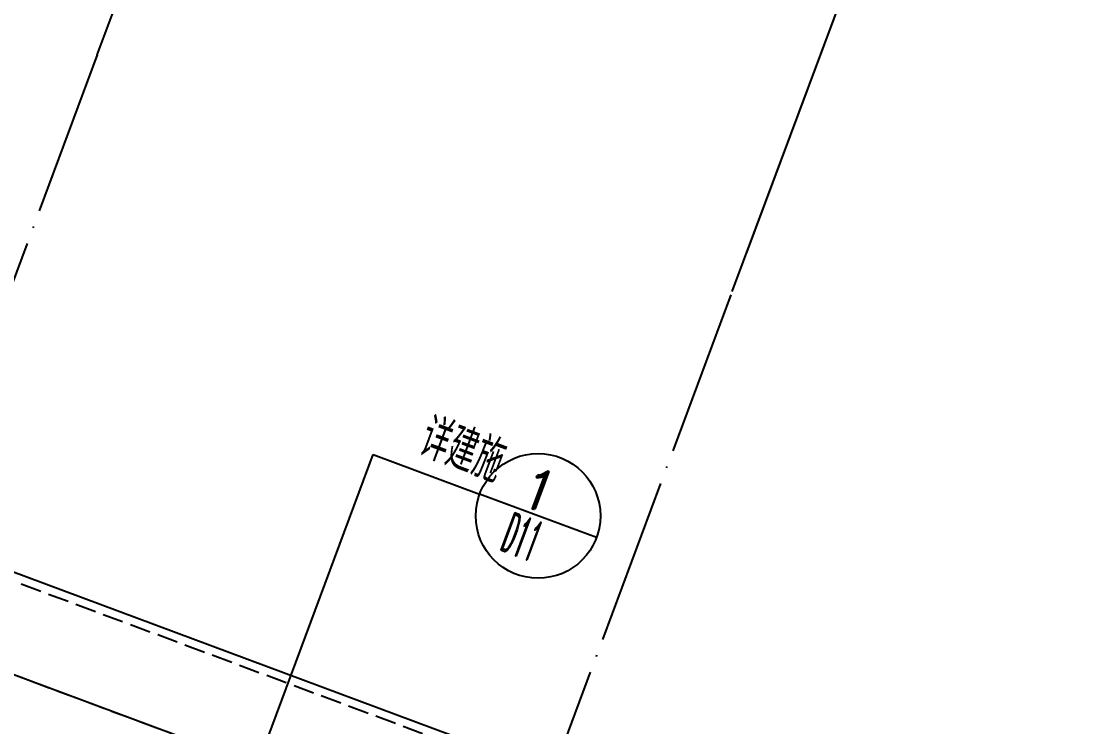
# Model space of a CAD drawing. Header units: millimetres. Extents: x 600121811 to 600690586, y 3472921280 to 3473279938.
# Drawn here: x 600457460 to 600470354, y 3473133552 to 3473142031 of the extents above; entities that cross this region are included whole.
import ezdxf
from ezdxf.enums import TextEntityAlignment as Align

# ---------------------------------------------------------------- set-up
doc = ezdxf.new("R2010")
doc.units = ezdxf.units.MM
doc.header["$LTSCALE"] = 1000
doc.linetypes.add('AX-MALL-GIRD-200$0$DOTE', pattern=[2.4200000000000004, 2, -0.2, 0.02, -0.2])
doc.linetypes.add('AX-MALL-WALL-GJ$0$DASH', pattern=[0.35, 0.25, -0.1])
doc.layers.get('0').update_dxf_attribs({"linetype": 'CONTINUOUS'})
for name, color, linetype in [('AX-MALL-DIM-PGJ$0$A-Anno-Note', 241, 'CONTINUOUS'), ('AX-MALL-DIM-PGJ$0$DIM_IDEN', 3, 'CONTINUOUS'), ('AX-MALL-GIRD-200$0$A-Grid', 222, 'AX-MALL-GIRD-200$0$DOTE'), ('AX-MALL-GIRD-200$0$A-Grid-Iden', 11, 'CONTINUOUS'), ('AX-MALL-GJ-200$0$A-Anno-Note', 241, 'CONTINUOUS'), ('AX-MALL-WALL-GJ$0$A-Detl-Patt', 8, 'CONTINUOUS'), ('AX-MALL-WALL-GJ$0$A-Detl-Thin', 131, 'CONTINUOUS'), ('AX-MALL-WALL-GJ$0$A-SEE', 254, 'CONTINUOUS')]:
    doc.layers.add(name, color=color, linetype=linetype)
doc.styles.add('AX-MALL-DIM-PGJ$0$_TCH_DIM', font='zy_en.shx', dxfattribs={"width": 0.7, "bigfont": 'zy_cn.shx'})
doc.styles.add('AX-MALL-DIM-PGJ$0$_TCH_LABEL', font='ROMAND.shx', dxfattribs={"width": 0.7, "height": 5, "bigfont": 'zy_cn.shx'})
doc.styles.add('AX-MALL-GIRD-200$0$_TCH_DIM_T3', font='zy_en.shx', dxfattribs={"width": 0.7, "bigfont": 'zy_cn.shx'})
doc.dimstyles.new('AX-MALL-GIRD-200$0$_TCH_ARCH&&200', dxfattribs={"dimtxt": 595, "dimasz": 300, "dimexe": 500, "dimexo": 500, "dimgap": 152.5, "dimtad": 1, "dimdec": 0, "dimzin": 0, "dimdsep": 46, "dimtxsty": 'AX-MALL-GIRD-200$0$_TCH_DIM_T3', "dimblk": 'AX-MALL-GIRD-200$0$_ArchTick', "dimcen": 0.09, "dimclrt": 7, "dimazin": 2, "dimtfac": 1, "dimtdec": 0, "dimtix": 1, "dimtmove": 2, "dimatfit": 3, "dimfxl": 500, "dimtolj": 1, "dimtzin": 0, "dimarcsym": 0})

# ---------------------------------------------------------------- blocks, each defined once
blk = doc.blocks.new('AX-MALL-GIRD-200$0$_ArchTick')
at = {"color": 0, "linetype": 'ByBlock', "const_width": 0.4}
blk.add_lwpolyline([(-0.5, -0.5), (0.5, 0.5)], dxfattribs=at)
blk = doc.blocks.new('*D143')
at = {"layer": 'AX-MALL-GIRD-200$0$A-Grid-Iden', "color": 0, "lineweight": -2, "transparency": 16777216}
for p, q in [((600458546.8008665, 3473142096.893285), (600460292.2650248, 3473146782.334019)), ((600460117.718609, 3473146313.789946), (600467754.9870056, 3473143468.683367)), ((600466184.0692631, 3473139251.786707), (600467929.5334214, 3473143937.227441))]:
    blk.add_line(p, q, dxfattribs=at)
at = {"layer": 'AX-MALL-GIRD-200$0$A-Grid-Iden', "color": 0, "lineweight": -2, "transparency": 16777216, "xscale": 300, "yscale": 300, "zscale": 300}
for p, rotation in [((600460117.718609, 3473146313.789946), 159.5681613096243), ((600467754.9870056, 3473143468.683367), 339.5681613096243)]:
    blk.add_blockref('AX-MALL-GIRD-200$0$_ArchTick', p, dxfattribs=dict(at, rotation=rotation))
at = {"layer": 'AX-MALL-GIRD-200$0$A-Grid-Iden', "color": 7, "transparency": 16777216, "insert": (600464093.4445814, 3473145312.926323), "char_height": 595, "attachment_point": 5, "rotation": 339.56816132295063, "style": 'AX-MALL-GIRD-200$0$_TCH_DIM_T3'}
blk.add_mtext('\\A1;8150', dxfattribs=at)
blk = doc.blocks.new('*D144')
at = {"layer": 'AX-MALL-GIRD-200$0$A-Grid-Iden', "color": 0, "lineweight": -2, "transparency": 16777216}
for p, q in [((600466184.0692632, 3473139251.786706), (600467929.5334215, 3473143937.22744)), ((600467754.9870057, 3473143468.683366), (600475626.5274383, 3473140536.30358)), ((600474055.6096958, 3473136319.40692), (600475801.0738541, 3473141004.847654))]:
    blk.add_line(p, q, dxfattribs=at)
at = {"layer": 'AX-MALL-GIRD-200$0$A-Grid-Iden', "color": 0, "lineweight": -2, "transparency": 16777216, "xscale": 300, "yscale": 300, "zscale": 300}
for p, rotation in [((600467754.9870057, 3473143468.683366), 159.568161309211), ((600475626.5274383, 3473140536.30358), 339.568161309211)]:
    blk.add_blockref('AX-MALL-GIRD-200$0$_ArchTick', p, dxfattribs=dict(at, rotation=rotation))
at = {"layer": 'AX-MALL-GIRD-200$0$A-Grid-Iden', "color": 7, "transparency": 16777216, "insert": (600471847.8489962, 3473142424.18314), "char_height": 595, "attachment_point": 5, "rotation": 339.56816132295063, "style": 'AX-MALL-GIRD-200$0$_TCH_DIM_T3'}
blk.add_mtext('\\A1;8400', dxfattribs=at)
blk = doc.blocks.new('AX-MALL-DIM-PGJ')
at = {"layer": 'AX-MALL-DIM-PGJ$0$DIM_IDEN'}
for p, q in [((600458105.4112663, 3473127197.227599), (600461691.6043544, 3473136823.833291)), ((600461691.6043544, 3473136823.833291), (600462970.8079473, 3473136347.292417)), ((600464376.4401674, 3473135823.653169), (600462970.8079472, 3473136347.292417))]:
    blk.add_line(p, q, dxfattribs=at)
blk.add_circle((600463673.6240574, 3473136085.472793), 750, dxfattribs=at)
at = {"layer": 'AX-MALL-DIM-PGJ$0$A-Anno-Note', "style": 'AX-MALL-DIM-PGJ$0$_TCH_DIM', "width": 0.7}
blk.add_text('详建施', height=506.3829787234042, rotation=339.5681613088448, dxfattribs=at).set_placement((600462207.1728816, 3473136821.799603))
at = {"layer": 'AX-MALL-DIM-PGJ$0$A-Anno-Note', "style": 'AX-MALL-DIM-PGJ$0$_TCH_LABEL'}
for s, width, p, p2 in [('1', 1.312500000214866, (600463411.8221028, 3473136247.428764), (600463807.8513415, 3473136099.896252)), ('D11', 0.430327868922907, (600463201.0613713, 3473135681.672709), (600463597.09061, 3473135534.140197))]:
    blk.add_text(s, height=482.9906831399546, rotation=339.5681613000222, dxfattribs=dict(at, width=width)).set_placement(p, p2, align=Align.FIT)
blk = doc.blocks.new('AX-MALL-GIRD-200')
at = {"layer": 'AX-MALL-GIRD-200$0$A-Grid'}
for p, q in [((600458372.2544507, 3473141628.349212), (600419642.7155019, 3473037664.622131)), ((600427279.9838982, 3473034819.515553), (600466009.5228474, 3473138783.242634))]:
    blk.add_line(p, q, dxfattribs=at)
at = {"layer": 'AX-MALL-GIRD-200$0$A-Grid-Iden'}
for p, q in [((600458372.2544507, 3473141628.349212), (600461164.9971042, 3473149125.054386)), ((600466009.5228469, 3473138783.242633), (600468802.2655004, 3473146279.947808))]:
    blk.add_line(p, q, dxfattribs=at)
for base, p1, p2, angle, picture, middle in [((600467754.9870056, 3473143468.683367), (600458372.2544506, 3473141628.349212), (600466009.5228473, 3473138783.242633), 339.56816130334164, '*D143', (600464093.4445814, 3473145312.926323)), ((600475626.5274383, 3473140536.30358), (600466009.5228473, 3473138783.242633), (600473881.0632799, 3473135850.862847), 339.56816130921095, '*D144', (600471847.8489962, 3473142424.18314))]:
    dim = blk.add_linear_dim(base=base, p1=p1, p2=p2, angle=angle, dimstyle='AX-MALL-GIRD-200$0$_TCH_ARCH&&200', override={"dimgap": 0}, dxfattribs=at)
    dim.commit()
    dim.dimension.update_dxf_attribs({"geometry": picture, "text_midpoint": middle, "dimtype": 129, "text_rotation": 339.5681613229506})
blk = doc.blocks.new('AX-MALL-WALL-GJ')
at = {"layer": 'AX-MALL-WALL-GJ$0$A-Detl-Patt', "linetype": 'AX-MALL-WALL-GJ$0$DASH'}
blk.add_lwpolyline([(600478129.5041839, 3473126443.377284), (600478129.504184, 3473126443.377284), (600478199.3227497, 3473126630.79491, 0.4142109631643711), (600477699.7534758, 3473127723.565585), (600451484.2780846, 3473137489.864324, 0.3055328472290911), (600450389.6942861, 3473137253.492501, 0.2827619652228188), (600449680.9087653, 3473138161.690531), (600435280.6514164, 3473143526.354454, 0.2947811848150572), (600434225.308897, 3473143275.031948, 0.2829010933891454), (600433516.1382343, 3473144183.541872), (600403623.1740903, 3473155320.013591, 0.4139411532118942), (600402529.8049256, 3473154819.910673), (600402459.986362, 3473154632.493051), (600478129.5041432, 3473126443.377174)], format="xyb", dxfattribs=at)
at = {"layer": 'AX-MALL-WALL-GJ$0$A-Detl-Thin'}
blk.add_lwpolyline([(600478223.212998, 3473126408.468), (600478223.2129983, 3473126408.468), (600478293.0315644, 3473126595.885627, 0.4142109631163824), (600477734.6635904, 3473127817.27409), (600451520.274919, 3473137583.167983, 0.2641583108281204), (600450455.6407442, 3473137442.849069, 0.2423871922419205), (600449715.81888, 3473138255.399036), (600435315.5615311, 3473143620.062959, 0.004269049266077005), (600435313.9563439, 3473143620.645396, 0.2500028526450093), (600434290.8336309, 3473143464.836266, 0.2423561625383823), (600433551.0487987, 3473144277.250209), (600403658.0217673, 3473155413.745333, 0.4139411532119098), (600402436.0961108, 3473154854.819956), (600402366.2775472, 3473154667.402334), (600478223.212995, 3473126408.467992)], format="xyb", dxfattribs=at)
at = {"layer": 'AX-MALL-WALL-GJ$0$A-SEE'}
blk.add_blockref('AX-MALL-GIRD-200', (0, 0), dxfattribs=at)

msp = doc.modelspace()

# ---------------------------------------------------------------- block references
at = {"layer": 'AX-MALL-GJ-200$0$A-Anno-Note'}
for name in ['AX-MALL-WALL-GJ', 'AX-MALL-DIM-PGJ']:
    msp.add_blockref(name, (0, 0), dxfattribs=at)

doc.saveas('drawing.dxf')
